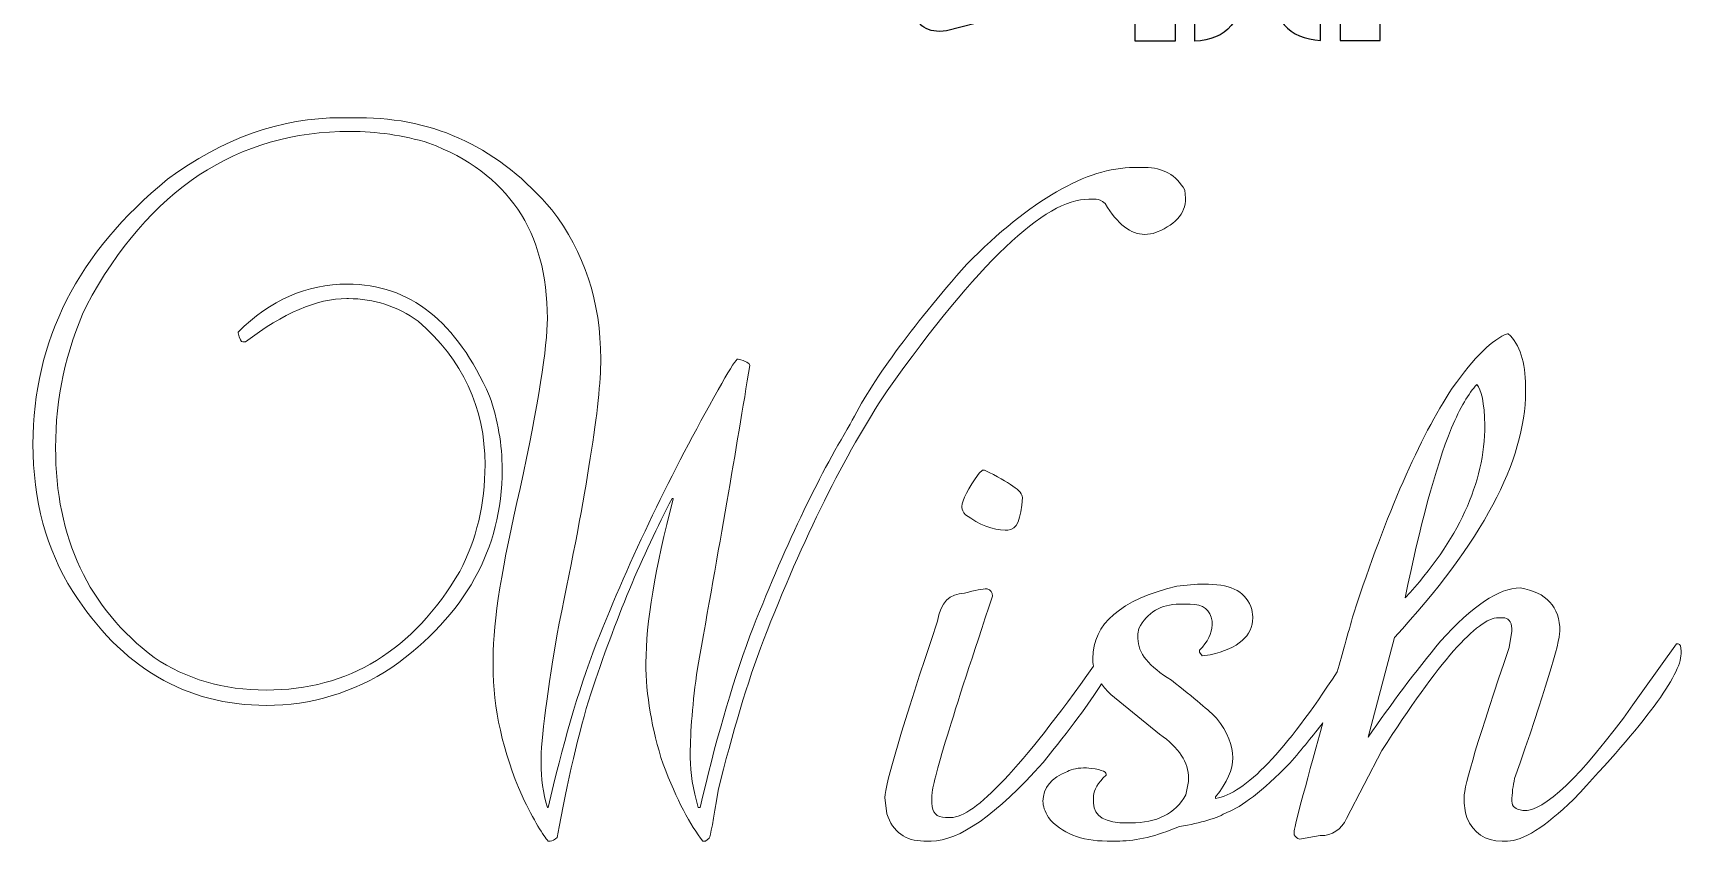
# Model space of a CAD drawing. Header units: centimetres. Extents: x -1114 to 521, y 121 to 1043.
# Drawn here: x 11 to 513, y 183 to 429 of the extents above; entities that cross this region are included whole.
import ezdxf

# ---------------------------------------------------------------- set-up
doc = ezdxf.new("R2010")
doc.units = ezdxf.units.CM
doc.header["$MEASUREMENT"] = 0
doc.layers.add('Camada 1', color=3, linetype='Continuous')
doc.layers.add('Camada 2', color=5, linetype='Continuous')

msp = doc.modelspace()

# ---------------------------------------------------------------- linework, layer by layer
at = {"layer": 'Camada 1', "lineweight": 25}
for points, knots in [([(359.27, 623.52), (359.27, 623.52), (353.27, 623.52), (353.27, 623.52), (353.27, 623.52), (353.27, 623.52), (353.27, 638.72), (353.27, 638.72), (353.27, 638.72), (353.27, 638.72), (345.98, 638.72), (345.98, 638.72), (345.98, 638.72), (345.98, 638.72), (345.98, 599.62), (345.98, 599.62), (345.98, 599.62), (345.98, 599.62), (341.01, 599.62), (341.01, 599.62), (341.01, 599.62), (341.01, 599.62), (341.01, 488.47), (341.01, 488.47), (341.01, 488.47), (341.01, 488.47), (346.6, 488.47), (346.6, 488.47), (346.6, 488.47), (346.6, 488.47), (346.6, 426.19), (346.6, 426.19), (346.6, 426.19), (346.6, 426.19), (358.75, 426.19), (358.75, 426.19), (358.75, 426.19), (358.75, 426.19), (358.75, 451.13), (358.75, 451.13), (358.75, 451.13), (358.75, 451.13), (364.74, 451.13), (364.74, 451.13), (364.74, 451.13), (364.74, 451.13), (364.74, 426.19), (364.74, 426.19), (364.74, 426.19), (374.19, 426.75), (379.79, 432.14), (379.79, 444.84), (379.79, 444.84), (379.79, 444.84), (379.79, 963.47), (379.79, 963.47), (379.79, 963.47), (379.79, 1000.51), (358.96, 1020.16), (338.59, 1037.8), (338.59, 1037.8), (338.59, 1037.8), (338.59, 989.43), (338.59, 989.43), (338.59, 989.43), (338.59, 989.43), (360.62, 989.43), (360.62, 989.43), (360.62, 989.43), (360.62, 989.43), (360.62, 983.43), (360.62, 983.43), (360.62, 983.43), (360.62, 983.43), (349.36, 983.43), (349.36, 983.43), (349.36, 983.43), (349.36, 983.43), (349.36, 976.01), (349.36, 976.01), (349.36, 976.01), (349.36, 976.01), (359.27, 976.01), (359.27, 976.01), (359.27, 976.01), (359.27, 976.01), (359.27, 623.52), (359.27, 623.52)], [0, 0, 0, 0, 0.043478, 0.043478, 0.043478, 0.043478, 0.086957, 0.086957, 0.086957, 0.086957, 0.130435, 0.130435, 0.130435, 0.130435, 0.173913, 0.173913, 0.173913, 0.173913, 0.217391, 0.217391, 0.217391, 0.217391, 0.26087, 0.26087, 0.26087, 0.26087, 0.304348, 0.304348, 0.304348, 0.304348, 0.347826, 0.347826, 0.347826, 0.347826, 0.391304, 0.391304, 0.391304, 0.391304, 0.434783, 0.434783, 0.434783, 0.434783, 0.478261, 0.478261, 0.478261, 0.478261, 0.521739, 0.521739, 0.521739, 0.521739, 0.565217, 0.565217, 0.565217, 0.565217, 0.608696, 0.608696, 0.608696, 0.608696, 0.652174, 0.652174, 0.652174, 0.652174, 0.695652, 0.695652, 0.695652, 0.695652, 0.73913, 0.73913, 0.73913, 0.73913, 0.782609, 0.782609, 0.782609, 0.782609, 0.826087, 0.826087, 0.826087, 0.826087, 0.869565, 0.869565, 0.869565, 0.869565, 0.913043, 0.913043, 0.913043, 0.913043, 1, 1, 1, 1]), ([(359.27, 623.52), (359.27, 623.52), (353.27, 623.52), (353.27, 623.52), (353.27, 623.52), (353.27, 623.52), (353.27, 638.72), (353.27, 638.72), (353.27, 638.72), (353.27, 638.72), (345.98, 638.72), (345.98, 638.72), (345.98, 638.72), (345.98, 638.72), (345.98, 599.62), (345.98, 599.62), (345.98, 599.62), (345.98, 599.62), (341.01, 599.62), (341.01, 599.62), (341.01, 599.62), (341.01, 599.62), (341.01, 488.47), (341.01, 488.47), (341.01, 488.47), (341.01, 488.47), (346.6, 488.47), (346.6, 488.47), (346.6, 488.47), (346.6, 488.47), (346.6, 426.19), (346.6, 426.19), (346.6, 426.19), (346.6, 426.19), (358.75, 426.19), (358.75, 426.19), (358.75, 426.19), (358.75, 426.19), (358.75, 451.13), (358.75, 451.13), (358.75, 451.13), (358.75, 451.13), (364.74, 451.13), (364.74, 451.13), (364.74, 451.13), (364.74, 451.13), (364.74, 426.19), (364.74, 426.19), (364.74, 426.19), (374.19, 426.75), (379.79, 432.14), (379.79, 444.84), (379.79, 444.84), (379.79, 444.84), (379.79, 963.47), (379.79, 963.47), (379.79, 963.47), (379.79, 1000.51), (358.96, 1020.16), (338.59, 1037.8), (338.59, 1037.8), (338.59, 1037.8), (338.59, 989.43), (338.59, 989.43), (338.59, 989.43), (338.59, 989.43), (360.62, 989.43), (360.62, 989.43), (360.62, 989.43), (360.62, 989.43), (360.62, 983.43), (360.62, 983.43), (360.62, 983.43), (360.62, 983.43), (349.36, 983.43), (349.36, 983.43), (349.36, 983.43), (349.36, 983.43), (349.36, 976.01), (349.36, 976.01), (349.36, 976.01), (349.36, 976.01), (359.27, 976.01), (359.27, 976.01), (359.27, 976.01), (359.27, 976.01), (359.27, 623.52), (359.27, 623.52)], [0, 0, 0, 0, 0.043478, 0.043478, 0.043478, 0.043478, 0.086957, 0.086957, 0.086957, 0.086957, 0.130435, 0.130435, 0.130435, 0.130435, 0.173913, 0.173913, 0.173913, 0.173913, 0.217391, 0.217391, 0.217391, 0.217391, 0.26087, 0.26087, 0.26087, 0.26087, 0.304348, 0.304348, 0.304348, 0.304348, 0.347826, 0.347826, 0.347826, 0.347826, 0.391304, 0.391304, 0.391304, 0.391304, 0.434783, 0.434783, 0.434783, 0.434783, 0.478261, 0.478261, 0.478261, 0.478261, 0.521739, 0.521739, 0.521739, 0.521739, 0.565217, 0.565217, 0.565217, 0.565217, 0.608696, 0.608696, 0.608696, 0.608696, 0.652174, 0.652174, 0.652174, 0.652174, 0.695652, 0.695652, 0.695652, 0.695652, 0.73913, 0.73913, 0.73913, 0.73913, 0.782609, 0.782609, 0.782609, 0.782609, 0.826087, 0.826087, 0.826087, 0.826087, 0.869565, 0.869565, 0.869565, 0.869565, 0.913043, 0.913043, 0.913043, 0.913043, 1, 1, 1, 1]), ([(408.46, 623.79), (408.46, 623.79), (414.46, 623.79), (414.46, 623.79), (414.46, 623.79), (414.46, 623.79), (414.46, 639), (414.46, 639), (414.46, 639), (414.46, 639), (421.75, 639), (421.75, 639), (421.75, 639), (421.75, 639), (421.75, 599.89), (421.75, 599.89), (421.75, 599.89), (421.75, 599.89), (426.72, 599.89), (426.72, 599.89), (426.72, 599.89), (426.72, 599.89), (426.72, 488.75), (426.72, 488.75), (426.72, 488.75), (426.72, 488.75), (421.13, 488.75), (421.13, 488.75), (421.13, 488.75), (421.13, 488.75), (421.13, 426.47), (421.13, 426.47), (421.13, 426.47), (421.13, 426.47), (408.98, 426.47), (408.98, 426.47), (408.98, 426.47), (408.98, 426.47), (408.98, 451.41), (408.98, 451.41), (408.98, 451.41), (408.98, 451.41), (402.98, 451.41), (402.98, 451.41), (402.98, 451.41), (402.98, 451.41), (402.98, 426.47), (402.98, 426.47), (402.98, 426.47), (393.53, 427.03), (387.94, 432.42), (387.94, 445.12), (387.94, 445.12), (387.94, 445.12), (387.94, 963.74), (387.94, 963.74), (387.94, 963.74), (387.94, 1000.79), (408.77, 1020.44), (429.14, 1038.08), (429.14, 1038.08), (429.14, 1038.08), (429.14, 989.71), (429.14, 989.71), (429.14, 989.71), (429.14, 989.71), (407.11, 989.71), (407.11, 989.71), (407.11, 989.71), (407.11, 989.71), (407.11, 983.71), (407.11, 983.71), (407.11, 983.71), (407.11, 983.71), (418.36, 983.71), (418.36, 983.71), (418.36, 983.71), (418.36, 983.71), (418.36, 976.29), (418.36, 976.29), (418.36, 976.29), (418.36, 976.29), (408.46, 976.29), (408.46, 976.29), (408.46, 976.29), (408.46, 976.29), (408.46, 623.79), (408.46, 623.79)], [0, 0, 0, 0, 0.043478, 0.043478, 0.043478, 0.043478, 0.086957, 0.086957, 0.086957, 0.086957, 0.130435, 0.130435, 0.130435, 0.130435, 0.173913, 0.173913, 0.173913, 0.173913, 0.217391, 0.217391, 0.217391, 0.217391, 0.26087, 0.26087, 0.26087, 0.26087, 0.304348, 0.304348, 0.304348, 0.304348, 0.347826, 0.347826, 0.347826, 0.347826, 0.391304, 0.391304, 0.391304, 0.391304, 0.434783, 0.434783, 0.434783, 0.434783, 0.478261, 0.478261, 0.478261, 0.478261, 0.521739, 0.521739, 0.521739, 0.521739, 0.565217, 0.565217, 0.565217, 0.565217, 0.608696, 0.608696, 0.608696, 0.608696, 0.652174, 0.652174, 0.652174, 0.652174, 0.695652, 0.695652, 0.695652, 0.695652, 0.73913, 0.73913, 0.73913, 0.73913, 0.782609, 0.782609, 0.782609, 0.782609, 0.826087, 0.826087, 0.826087, 0.826087, 0.869565, 0.869565, 0.869565, 0.869565, 0.913043, 0.913043, 0.913043, 0.913043, 1, 1, 1, 1]), ([(300.79, 440.69), (300.79, 440.69), (292.19, 438.49), (292.19, 438.49), (292.19, 438.49), (292.19, 438.49), (290.97, 443.26), (290.97, 443.26), (290.97, 443.26), (290.97, 443.26), (299.26, 445.38), (299.26, 445.38), (299.26, 445.38), (299.26, 445.38), (176.27, 915.12), (176.27, 915.12), (176.27, 915.12), (176.27, 915.12), (165.19, 912.28), (165.19, 912.28), (165.19, 912.28), (165.19, 912.28), (163.97, 917.05), (163.97, 917.05), (163.97, 917.05), (163.97, 917.05), (174.69, 919.79), (174.69, 919.79), (174.69, 919.79), (174.69, 919.79), (173.59, 927.55), (173.59, 927.55), (173.59, 927.55), (169.6, 955.76), (172.54, 967.84), (186.77, 1000.17), (186.77, 1000.17), (186.77, 1000.17), (177.17, 1033.31), (177.17, 1033.31), (177.17, 1033.31), (143.1, 995.51), (138.51, 958.8), (149.35, 921.79), (149.35, 921.79), (194.43, 760.71), (237.08, 598.66), (278.71, 436.21), (278.71, 436.21), (280.08, 430.84), (283.31, 428.57), (289.13, 429.36), (289.13, 429.36), (289.13, 429.36), (302.61, 432.79), (302.61, 432.79), (302.61, 432.79), (302.61, 432.79), (300.79, 440.69), (300.79, 440.69)], [0, 0, 0, 0, 0.0625, 0.0625, 0.0625, 0.0625, 0.125, 0.125, 0.125, 0.125, 0.1875, 0.1875, 0.1875, 0.1875, 0.25, 0.25, 0.25, 0.25, 0.3125, 0.3125, 0.3125, 0.3125, 0.375, 0.375, 0.375, 0.375, 0.4375, 0.4375, 0.4375, 0.4375, 0.5, 0.5, 0.5, 0.5, 0.5625, 0.5625, 0.5625, 0.5625, 0.625, 0.625, 0.625, 0.625, 0.6875, 0.6875, 0.6875, 0.6875, 0.75, 0.75, 0.75, 0.75, 0.8125, 0.8125, 0.8125, 0.8125, 0.875, 0.875, 0.875, 0.875, 1, 1, 1, 1])]:
    msp.add_open_spline(points, degree=3, knots=knots, dxfattribs=at)
at = {"layer": 'Camada 2', "lineweight": 9}
for points, knots in [([(104.83, 402.92), (104.83, 402.92), (110.35, 402.92), (110.35, 402.92), (110.35, 402.92), (133.61, 402.92), (153.15, 393.57), (168.98, 374.85), (168.98, 374.85), (178.89, 362.05), (183.85, 346.9), (183.85, 329.42), (183.85, 329.42), (183.85, 315.99), (179.62, 289.19), (171.19, 249.05), (171.19, 249.05), (167.5, 228), (165.67, 213.77), (165.67, 206.39), (165.67, 206.39), (165.67, 201.88), (166.33, 197.39), (167.59, 192.91), (167.59, 192.91), (167.59, 192.91), (167.88, 192.91), (167.88, 192.91), (167.88, 192.91), (172.06, 211.53), (176.92, 228.14), (182.46, 242.73), (182.46, 242.73), (192.96, 269.2), (205.36, 294.97), (219.62, 320.07), (219.62, 320.07), (222.65, 325.52), (224.58, 328.65), (225.4, 329.42), (225.4, 329.42), (225.4, 329.42), (225.68, 329.42), (225.68, 329.42), (225.68, 329.42), (228.05, 328.84), (229.25, 328.18), (229.25, 327.5), (229.25, 327.5), (225.21, 302.72), (219.9, 271.99), (213.3, 235.28), (213.3, 235.28), (211.82, 224.78), (211.1, 216.07), (211.1, 209.14), (211.1, 209.14), (211.1, 209.14), (211.1, 208.03), (211.1, 208.03), (211.1, 208.03), (211.1, 203.45), (211.92, 198.4), (213.56, 192.91), (213.56, 192.91), (213.56, 192.91), (214.13, 192.91), (214.13, 192.91), (214.13, 192.91), (218.52, 212.07), (223.57, 229.5), (229.25, 245.19), (229.25, 245.19), (239.73, 271.9), (249.9, 293.37), (259.81, 309.6), (259.81, 309.6), (266.41, 322.78), (278.25, 339.01), (295.33, 358.34), (295.33, 358.34), (314.82, 377.97), (331.78, 387.77), (346.25, 387.77), (346.25, 387.77), (346.25, 387.77), (349.54, 387.77), (349.54, 387.77), (349.54, 387.77), (355.06, 387.77), (359.1, 385.49), (361.66, 380.91), (361.66, 380.91), (361.66, 380.91), (361.94, 378.42), (361.94, 378.42), (361.94, 378.42), (361.94, 373.61), (358.63, 370.03), (352.03, 367.69), (352.03, 367.69), (352.03, 367.69), (349.54, 367.4), (349.54, 367.4), (349.54, 367.4), (345.24, 367.4), (341.2, 370.53), (337.44, 376.78), (337.44, 376.78), (336.38, 377.69), (335.47, 378.14), (334.69, 378.14), (334.69, 378.14), (334.69, 378.14), (332.48, 378.14), (332.48, 378.14), (332.48, 378.14), (319.07, 378.14), (298.61, 358.69), (271.09, 319.79), (271.09, 319.79), (258.12, 300.39), (245.55, 275.07), (233.39, 243.83), (233.39, 243.83), (228.52, 231.03), (223.94, 215.79), (219.62, 198.12), (219.62, 198.12), (218.17, 189.08), (217.25, 184.22), (216.87, 183.54), (216.87, 183.54), (216.87, 183.54), (215.77, 182.71), (215.77, 182.71), (215.77, 182.71), (215.77, 182.71), (214.95, 182.71), (214.95, 182.71), (214.95, 182.71), (211.1, 187.39), (207.06, 195.19), (202.83, 206.11), (202.83, 206.11), (199.35, 216.89), (197.61, 227.18), (197.61, 236.95), (197.61, 236.95), (197.61, 249.09), (200.36, 265.7), (205.86, 286.77), (205.86, 286.77), (205.86, 286.77), (205.86, 287.03), (205.86, 287.03), (205.86, 287.03), (205.86, 287.03), (205.58, 287.03), (205.58, 287.03), (205.58, 287.03), (196.56, 269.93), (188.29, 250.1), (180.82, 227.58), (180.82, 227.58), (177.13, 215.79), (173.75, 201.2), (170.62, 183.82), (170.62, 183.82), (169.85, 183.09), (169.12, 182.71), (168.42, 182.71), (168.42, 182.71), (168.42, 182.71), (167.88, 182.71), (167.88, 182.71), (167.88, 182.71), (166.33, 184.22), (163.65, 188.82), (159.89, 196.48), (159.89, 196.48), (154.02, 209.87), (151.08, 223.09), (151.08, 236.1), (151.08, 236.1), (151.08, 236.1), (151.08, 238.31), (151.08, 238.31), (151.08, 238.31), (151.08, 249.66), (153.83, 266.9), (159.35, 290.06), (159.35, 290.06), (164.85, 315.85), (167.59, 333.09), (167.59, 341.8), (167.59, 341.8), (167.59, 368.32), (155.59, 386.12), (131.54, 395.21), (131.54, 395.21), (123.6, 397.59), (115.61, 398.78), (107.6, 398.78), (107.6, 398.78), (73.1, 398.78), (46.3, 381.07), (27.23, 345.68), (27.23, 345.68), (20.98, 331.96), (17.86, 317.54), (17.86, 302.46), (17.86, 302.46), (17.86, 274.98), (27.86, 253.67), (47.87, 238.59), (47.87, 238.59), (57.6, 231.99), (68.97, 228.68), (82, 228.68), (82, 228.68), (107.09, 228.68), (126.72, 240.71), (140.91, 264.74), (140.91, 264.74), (146.03, 274.46), (148.62, 285.29), (148.62, 297.22), (148.62, 297.22), (148.62, 314.7), (141.83, 329.28), (128.23, 340.98), (128.23, 340.98), (121.86, 345.58), (114.79, 347.86), (107.04, 347.86), (107.04, 347.86), (107.04, 347.86), (106.5, 347.86), (106.5, 347.86), (106.5, 347.86), (97.46, 347.86), (87.17, 343.47), (75.66, 334.66), (75.66, 334.66), (75.66, 334.66), (74.84, 334.66), (74.84, 334.66), (74.84, 334.66), (74.37, 334.66), (73.92, 335.58), (73.45, 337.41), (73.45, 337.41), (73.45, 337.41), (73.45, 337.69), (73.45, 337.69), (73.45, 337.69), (83.18, 347.42), (94.29, 352.28), (106.76, 352.28), (106.76, 352.28), (125.67, 352.28), (140.07, 340.89), (149.98, 318.15), (149.98, 318.15), (152.56, 310.89), (153.83, 303.47), (153.83, 295.83), (153.83, 295.83), (153.83, 271.62), (142.65, 251.54), (120.27, 235.56), (120.27, 235.56), (108.43, 227.86), (95.67, 224.01), (82, 224.01), (82, 224.01), (57.55, 224.01), (37.91, 235.56), (23.09, 258.68), (23.09, 258.68), (15.01, 271.52), (10.97, 286.49), (10.97, 303.56), (10.97, 303.56), (10.97, 335.06), (24.64, 361.95), (51.98, 384.2), (51.98, 384.2), (68.73, 396.67), (86.35, 402.92), (104.83, 402.92)], [0, 0, 0, 0, 0.013514, 0.013514, 0.013514, 0.013514, 0.027027, 0.027027, 0.027027, 0.027027, 0.040541, 0.040541, 0.040541, 0.040541, 0.054054, 0.054054, 0.054054, 0.054054, 0.067568, 0.067568, 0.067568, 0.067568, 0.081081, 0.081081, 0.081081, 0.081081, 0.094595, 0.094595, 0.094595, 0.094595, 0.108108, 0.108108, 0.108108, 0.108108, 0.121622, 0.121622, 0.121622, 0.121622, 0.135135, 0.135135, 0.135135, 0.135135, 0.148649, 0.148649, 0.148649, 0.148649, 0.162162, 0.162162, 0.162162, 0.162162, 0.175676, 0.175676, 0.175676, 0.175676, 0.189189, 0.189189, 0.189189, 0.189189, 0.202703, 0.202703, 0.202703, 0.202703, 0.216216, 0.216216, 0.216216, 0.216216, 0.22973, 0.22973, 0.22973, 0.22973, 0.243243, 0.243243, 0.243243, 0.243243, 0.256757, 0.256757, 0.256757, 0.256757, 0.27027, 0.27027, 0.27027, 0.27027, 0.283784, 0.283784, 0.283784, 0.283784, 0.297297, 0.297297, 0.297297, 0.297297, 0.310811, 0.310811, 0.310811, 0.310811, 0.324324, 0.324324, 0.324324, 0.324324, 0.337838, 0.337838, 0.337838, 0.337838, 0.351351, 0.351351, 0.351351, 0.351351, 0.364865, 0.364865, 0.364865, 0.364865, 0.378378, 0.378378, 0.378378, 0.378378, 0.391892, 0.391892, 0.391892, 0.391892, 0.405405, 0.405405, 0.405405, 0.405405, 0.418919, 0.418919, 0.418919, 0.418919, 0.432432, 0.432432, 0.432432, 0.432432, 0.445946, 0.445946, 0.445946, 0.445946, 0.459459, 0.459459, 0.459459, 0.459459, 0.472973, 0.472973, 0.472973, 0.472973, 0.486486, 0.486486, 0.486486, 0.486486, 0.5, 0.5, 0.5, 0.5, 0.513514, 0.513514, 0.513514, 0.513514, 0.527027, 0.527027, 0.527027, 0.527027, 0.540541, 0.540541, 0.540541, 0.540541, 0.554054, 0.554054, 0.554054, 0.554054, 0.567568, 0.567568, 0.567568, 0.567568, 0.581081, 0.581081, 0.581081, 0.581081, 0.594595, 0.594595, 0.594595, 0.594595, 0.608108, 0.608108, 0.608108, 0.608108, 0.621622, 0.621622, 0.621622, 0.621622, 0.635135, 0.635135, 0.635135, 0.635135, 0.648649, 0.648649, 0.648649, 0.648649, 0.662162, 0.662162, 0.662162, 0.662162, 0.675676, 0.675676, 0.675676, 0.675676, 0.689189, 0.689189, 0.689189, 0.689189, 0.702703, 0.702703, 0.702703, 0.702703, 0.716216, 0.716216, 0.716216, 0.716216, 0.72973, 0.72973, 0.72973, 0.72973, 0.743243, 0.743243, 0.743243, 0.743243, 0.756757, 0.756757, 0.756757, 0.756757, 0.77027, 0.77027, 0.77027, 0.77027, 0.783784, 0.783784, 0.783784, 0.783784, 0.797297, 0.797297, 0.797297, 0.797297, 0.810811, 0.810811, 0.810811, 0.810811, 0.824324, 0.824324, 0.824324, 0.824324, 0.837838, 0.837838, 0.837838, 0.837838, 0.851351, 0.851351, 0.851351, 0.851351, 0.864865, 0.864865, 0.864865, 0.864865, 0.878378, 0.878378, 0.878378, 0.878378, 0.891892, 0.891892, 0.891892, 0.891892, 0.905405, 0.905405, 0.905405, 0.905405, 0.918919, 0.918919, 0.918919, 0.918919, 0.932432, 0.932432, 0.932432, 0.932432, 0.945946, 0.945946, 0.945946, 0.945946, 0.959459, 0.959459, 0.959459, 0.959459, 0.972973, 0.972973, 0.972973, 0.972973, 1, 1, 1, 1]), ([(459.93, 337.13), (459.93, 337.13), (460.19, 337.13), (460.19, 337.13), (460.19, 337.13), (463.69, 333.84), (465.43, 328.51), (465.43, 321.18), (465.43, 321.18), (465.43, 321.18), (465.43, 319.51), (465.43, 319.51), (465.43, 319.51), (465.43, 298.51), (452.14, 273.54), (425.52, 244.65), (425.52, 244.65), (425.52, 244.65), (417.54, 214.38), (417.54, 214.38), (417.54, 214.38), (424.51, 224.45), (431.84, 234.18), (439.55, 243.55), (439.55, 243.55), (449.29, 254.38), (457.35, 259.78), (463.79, 259.78), (463.79, 259.78), (471.84, 258.46), (475.88, 254.05), (475.88, 246.58), (475.88, 246.58), (475.88, 243.13), (471.3, 228.19), (462.12, 201.72), (462.12, 201.72), (461.58, 199.55), (461.3, 197.25), (461.3, 194.83), (461.3, 194.83), (461.3, 193.17), (462.4, 192.25), (464.61, 192.06), (464.61, 192.06), (464.61, 192.06), (465.97, 192.06), (465.97, 192.06), (465.97, 192.06), (472.9, 192.91), (484.64, 205), (501.2, 228.4), (501.2, 228.4), (501.2, 228.4), (511.4, 242.73), (511.4, 242.73), (511.4, 242.73), (511.4, 242.73), (511.94, 242.73), (511.94, 242.73), (511.94, 242.73), (512.5, 242.63), (512.78, 241.9), (512.78, 240.52), (512.78, 240.52), (512.78, 240.52), (512.78, 239.7), (512.78, 239.7), (512.78, 239.7), (512.78, 233.26), (501.86, 218.49), (480.02, 195.37), (480.02, 195.37), (471.3, 186.94), (464.61, 182.71), (459.93, 182.71), (459.93, 182.71), (459.93, 182.71), (458.27, 182.71), (458.27, 182.71), (458.27, 182.71), (453.15, 182.71), (449.55, 185.11), (447.53, 189.88), (447.53, 189.88), (446.99, 191.8), (446.71, 193.73), (446.71, 195.66), (446.71, 195.66), (446.71, 195.66), (446.71, 195.94), (446.71, 195.94), (446.71, 195.94), (446.71, 199.55), (451.29, 214.78), (460.47, 241.62), (460.47, 241.62), (460.47, 241.62), (461.3, 246.58), (461.3, 246.58), (461.3, 246.58), (461.3, 246.58), (461.3, 247.4), (461.3, 247.4), (461.3, 247.4), (461.11, 249.61), (460.19, 250.71), (458.55, 250.71), (458.55, 250.71), (458.55, 250.71), (457.16, 250.71), (457.16, 250.71), (457.16, 250.71), (450.84, 250.71), (439.01, 237.21), (421.67, 210.24), (421.67, 210.24), (421.67, 210.24), (410.94, 189.6), (410.94, 189.6), (410.94, 189.6), (409.27, 186.12), (406.61, 184.36), (402.95, 184.36), (402.95, 184.36), (402.95, 184.36), (396.61, 183.25), (396.61, 183.25), (396.61, 183.25), (395.88, 183.54), (395.34, 184.01), (394.96, 184.64), (394.96, 184.64), (394.96, 184.64), (394.96, 185.46), (394.96, 185.46), (394.96, 185.46), (394.96, 186.62), (397.89, 197.7), (403.74, 218.72), (403.74, 218.72), (400.84, 214.96), (397.48, 210.85), (393.65, 206.39), (393.65, 206.39), (385.22, 197.89), (378.87, 192.95), (374.67, 191.52), (374.67, 191.52), (371.55, 189.69), (366.68, 188.21), (360.08, 187.13), (360.08, 187.13), (352.97, 184.19), (346.91, 182.71), (341.9, 182.71), (341.9, 182.71), (341.9, 182.71), (338.05, 182.71), (338.05, 182.71), (338.05, 182.71), (330.07, 182.71), (324.1, 185.11), (320.15, 189.88), (320.15, 189.88), (319.05, 191.76), (318.51, 193.4), (318.51, 194.83), (318.51, 194.83), (318.51, 198.9), (320.97, 201.93), (325.93, 203.9), (325.93, 203.9), (327.36, 204.65), (329.29, 205), (331.73, 205), (331.73, 205), (335.75, 204.6), (337.77, 203.95), (337.77, 203.08), (337.77, 203.08), (337.77, 203.08), (337.77, 202.8), (337.77, 202.8), (337.77, 202.8), (335.21, 200.38), (333.92, 198.26), (333.92, 196.48), (333.92, 196.48), (333.92, 196.48), (333.92, 194.27), (333.92, 194.27), (333.92, 194.27), (333.92, 190.23), (337.42, 188.21), (344.39, 188.21), (344.39, 188.21), (344.39, 188.21), (345.22, 188.21), (345.22, 188.21), (345.22, 188.21), (353.15, 188.21), (358.74, 191.05), (362.01, 196.76), (362.01, 196.76), (362.01, 196.76), (362.83, 200.87), (362.83, 200.87), (362.83, 200.87), (362.83, 200.87), (362.83, 201.72), (362.83, 201.72), (362.83, 201.72), (362.83, 206.7), (359.9, 211.21), (354.02, 215.2), (354.02, 215.2), (354.02, 215.2), (339.16, 227.29), (339.16, 227.29), (339.16, 227.29), (338.03, 228.36), (337.07, 229.44), (336.29, 230.54), (336.29, 230.54), (332.61, 224.68), (326.71, 216.73), (318.58, 206.67), (318.58, 206.67), (304.35, 190.7), (292.98, 182.71), (284.45, 182.71), (284.45, 182.71), (284.45, 182.71), (282.24, 182.71), (282.24, 182.71), (282.24, 182.71), (276.61, 182.71), (272.85, 185.46), (270.94, 190.98), (270.94, 190.98), (270.94, 190.98), (270.4, 195.94), (270.4, 195.94), (270.4, 195.94), (270.4, 199.91), (275.74, 217.81), (286.38, 249.61), (286.38, 249.61), (287.29, 255.29), (290.04, 258.14), (294.62, 258.14), (294.62, 258.14), (297.84, 259.05), (300.14, 259.52), (301.5, 259.52), (301.5, 259.52), (302.61, 259.15), (303.17, 258.42), (303.17, 257.31), (303.17, 257.31), (290.86, 220.6), (284.71, 200.42), (284.71, 196.76), (284.71, 196.76), (284.71, 196.76), (284.71, 194.27), (284.71, 194.27), (284.71, 194.27), (284.71, 191.33), (286.09, 189.88), (288.84, 189.88), (288.84, 189.88), (288.84, 189.88), (290.49, 189.88), (290.49, 189.88), (290.49, 189.88), (297.63, 189.88), (312.1, 205.22), (333.89, 235.93), (333.89, 235.93), (333.74, 236.72), (333.66, 237.51), (333.66, 238.31), (333.66, 238.31), (333.66, 248.81), (342.19, 256.16), (359.24, 260.34), (359.24, 260.34), (359.24, 260.34), (365.58, 260.88), (365.58, 260.88), (365.58, 260.88), (365.58, 260.88), (368.89, 260.88), (368.89, 260.88), (368.89, 260.88), (376.13, 260.88), (380.54, 258.32), (382.09, 253.18), (382.09, 253.18), (382.09, 253.18), (382.37, 250.97), (382.37, 250.97), (382.37, 250.97), (382.37, 250.97), (382.37, 250.71), (382.37, 250.71), (382.37, 250.71), (382.37, 245.15), (378.05, 241.39), (369.43, 239.41), (369.43, 239.41), (369.43, 239.41), (366.97, 239.13), (366.97, 239.13), (366.97, 239.13), (366.97, 239.13), (366.12, 240.24), (366.12, 240.24), (366.12, 240.24), (366.12, 240.24), (366.12, 240.8), (366.12, 240.8), (366.12, 240.8), (368.7, 243.36), (369.97, 245.92), (369.97, 248.51), (369.97, 248.51), (369.97, 248.51), (369.97, 249.61), (369.97, 249.61), (369.97, 249.61), (369.53, 253.09), (367.32, 254.82), (363.37, 254.82), (363.37, 254.82), (363.37, 254.82), (360.08, 254.82), (360.08, 254.82), (360.08, 254.82), (354.42, 254.82), (350.31, 252.36), (347.68, 247.4), (347.68, 247.4), (347.68, 247.4), (347.4, 245.76), (347.4, 245.76), (347.4, 245.76), (347.4, 245.76), (347.4, 244.37), (347.4, 244.37), (347.4, 244.37), (347.4, 240), (350.81, 235.8), (357.59, 231.71), (357.59, 231.71), (364.66, 226.12), (369.24, 222.27), (371.36, 220.15), (371.36, 220.15), (374.67, 215.83), (376.31, 211.79), (376.31, 208.03), (376.31, 208.03), (376.31, 204.51), (374.58, 200.56), (371.08, 196.2), (371.08, 196.2), (371.08, 196.2), (371.08, 195.66), (371.08, 195.66), (371.08, 195.66), (380.05, 197.17), (392.39, 210.04), (408.08, 234.22), (408.08, 234.22), (409.63, 239.71), (411.31, 245.66), (413.12, 252.08), (413.12, 252.08), (423.13, 282.54), (433.13, 305.39), (443.14, 320.62), (443.14, 320.62), (449.88, 330.1), (455.47, 335.62), (459.93, 337.13)], [0, 0, 0, 0, 0.010204, 0.010204, 0.010204, 0.010204, 0.020408, 0.020408, 0.020408, 0.020408, 0.030612, 0.030612, 0.030612, 0.030612, 0.040816, 0.040816, 0.040816, 0.040816, 0.05102, 0.05102, 0.05102, 0.05102, 0.061224, 0.061224, 0.061224, 0.061224, 0.071429, 0.071429, 0.071429, 0.071429, 0.081633, 0.081633, 0.081633, 0.081633, 0.091837, 0.091837, 0.091837, 0.091837, 0.102041, 0.102041, 0.102041, 0.102041, 0.112245, 0.112245, 0.112245, 0.112245, 0.122449, 0.122449, 0.122449, 0.122449, 0.132653, 0.132653, 0.132653, 0.132653, 0.142857, 0.142857, 0.142857, 0.142857, 0.153061, 0.153061, 0.153061, 0.153061, 0.163265, 0.163265, 0.163265, 0.163265, 0.173469, 0.173469, 0.173469, 0.173469, 0.183673, 0.183673, 0.183673, 0.183673, 0.193878, 0.193878, 0.193878, 0.193878, 0.204082, 0.204082, 0.204082, 0.204082, 0.214286, 0.214286, 0.214286, 0.214286, 0.22449, 0.22449, 0.22449, 0.22449, 0.234694, 0.234694, 0.234694, 0.234694, 0.244898, 0.244898, 0.244898, 0.244898, 0.255102, 0.255102, 0.255102, 0.255102, 0.265306, 0.265306, 0.265306, 0.265306, 0.27551, 0.27551, 0.27551, 0.27551, 0.285714, 0.285714, 0.285714, 0.285714, 0.295918, 0.295918, 0.295918, 0.295918, 0.306122, 0.306122, 0.306122, 0.306122, 0.316327, 0.316327, 0.316327, 0.316327, 0.326531, 0.326531, 0.326531, 0.326531, 0.336735, 0.336735, 0.336735, 0.336735, 0.346939, 0.346939, 0.346939, 0.346939, 0.357143, 0.357143, 0.357143, 0.357143, 0.367347, 0.367347, 0.367347, 0.367347, 0.377551, 0.377551, 0.377551, 0.377551, 0.387755, 0.387755, 0.387755, 0.387755, 0.397959, 0.397959, 0.397959, 0.397959, 0.408163, 0.408163, 0.408163, 0.408163, 0.418367, 0.418367, 0.418367, 0.418367, 0.428571, 0.428571, 0.428571, 0.428571, 0.438776, 0.438776, 0.438776, 0.438776, 0.44898, 0.44898, 0.44898, 0.44898, 0.459184, 0.459184, 0.459184, 0.459184, 0.469388, 0.469388, 0.469388, 0.469388, 0.479592, 0.479592, 0.479592, 0.479592, 0.489796, 0.489796, 0.489796, 0.489796, 0.5, 0.5, 0.5, 0.5, 0.510204, 0.510204, 0.510204, 0.510204, 0.520408, 0.520408, 0.520408, 0.520408, 0.530612, 0.530612, 0.530612, 0.530612, 0.540816, 0.540816, 0.540816, 0.540816, 0.55102, 0.55102, 0.55102, 0.55102, 0.561224, 0.561224, 0.561224, 0.561224, 0.571429, 0.571429, 0.571429, 0.571429, 0.581633, 0.581633, 0.581633, 0.581633, 0.591837, 0.591837, 0.591837, 0.591837, 0.602041, 0.602041, 0.602041, 0.602041, 0.612245, 0.612245, 0.612245, 0.612245, 0.622449, 0.622449, 0.622449, 0.622449, 0.632653, 0.632653, 0.632653, 0.632653, 0.642857, 0.642857, 0.642857, 0.642857, 0.653061, 0.653061, 0.653061, 0.653061, 0.663265, 0.663265, 0.663265, 0.663265, 0.673469, 0.673469, 0.673469, 0.673469, 0.683673, 0.683673, 0.683673, 0.683673, 0.693878, 0.693878, 0.693878, 0.693878, 0.704082, 0.704082, 0.704082, 0.704082, 0.714286, 0.714286, 0.714286, 0.714286, 0.72449, 0.72449, 0.72449, 0.72449, 0.734694, 0.734694, 0.734694, 0.734694, 0.744898, 0.744898, 0.744898, 0.744898, 0.755102, 0.755102, 0.755102, 0.755102, 0.765306, 0.765306, 0.765306, 0.765306, 0.77551, 0.77551, 0.77551, 0.77551, 0.785714, 0.785714, 0.785714, 0.785714, 0.795918, 0.795918, 0.795918, 0.795918, 0.806122, 0.806122, 0.806122, 0.806122, 0.816327, 0.816327, 0.816327, 0.816327, 0.826531, 0.826531, 0.826531, 0.826531, 0.836735, 0.836735, 0.836735, 0.836735, 0.846939, 0.846939, 0.846939, 0.846939, 0.857143, 0.857143, 0.857143, 0.857143, 0.867347, 0.867347, 0.867347, 0.867347, 0.877551, 0.877551, 0.877551, 0.877551, 0.887755, 0.887755, 0.887755, 0.887755, 0.897959, 0.897959, 0.897959, 0.897959, 0.908163, 0.908163, 0.908163, 0.908163, 0.918367, 0.918367, 0.918367, 0.918367, 0.928571, 0.928571, 0.928571, 0.928571, 0.938776, 0.938776, 0.938776, 0.938776, 0.94898, 0.94898, 0.94898, 0.94898, 0.959184, 0.959184, 0.959184, 0.959184, 0.969388, 0.969388, 0.969388, 0.969388, 0.979592, 0.979592, 0.979592, 0.979592, 1, 1, 1, 1]), ([(428.81, 256.75), (444.97, 274.27), (453.05, 291.82), (453.05, 309.34), (453.05, 309.34), (452.86, 316.13), (452.04, 320.24), (450.56, 321.72), (450.56, 321.72), (448.14, 319.06), (445.56, 314.65), (442.86, 308.49), (442.86, 308.49), (437.9, 295.83), (433.23, 278.59), (428.81, 256.75)], [0, 0, 0, 0, 0.2, 0.2, 0.2, 0.2, 0.4, 0.4, 0.4, 0.4, 0.6, 0.6, 0.6, 0.6, 1, 1, 1, 1]), ([(300.14, 295.58), (300.14, 295.58), (300.68, 295.58), (300.68, 295.58), (300.68, 295.58), (308.39, 291.94), (312.24, 289.19), (312.24, 287.31), (312.24, 287.31), (311.93, 280.71), (310.45, 277.4), (307.84, 277.4), (307.84, 277.4), (307.84, 277.4), (307.02, 277.4), (307.02, 277.4), (307.02, 277.4), (303.19, 277.4), (299.18, 278.97), (294.9, 282.07), (294.9, 282.07), (294.17, 282.87), (293.8, 283.6), (293.8, 284.28), (293.8, 284.28), (293.8, 284.28), (293.8, 284.56), (293.8, 284.56), (293.8, 284.56), (293.89, 286.58), (295.63, 289.96), (299.04, 294.75), (299.04, 294.75), (299.04, 294.75), (300.14, 295.58), (300.14, 295.58)], [0, 0, 0, 0, 0.1, 0.1, 0.1, 0.1, 0.2, 0.2, 0.2, 0.2, 0.3, 0.3, 0.3, 0.3, 0.4, 0.4, 0.4, 0.4, 0.5, 0.5, 0.5, 0.5, 0.6, 0.6, 0.6, 0.6, 0.7, 0.7, 0.7, 0.7, 0.8, 0.8, 0.8, 0.8, 1, 1, 1, 1])]:
    msp.add_open_spline(points, degree=3, knots=knots, dxfattribs=at)

doc.saveas('drawing.dxf')
